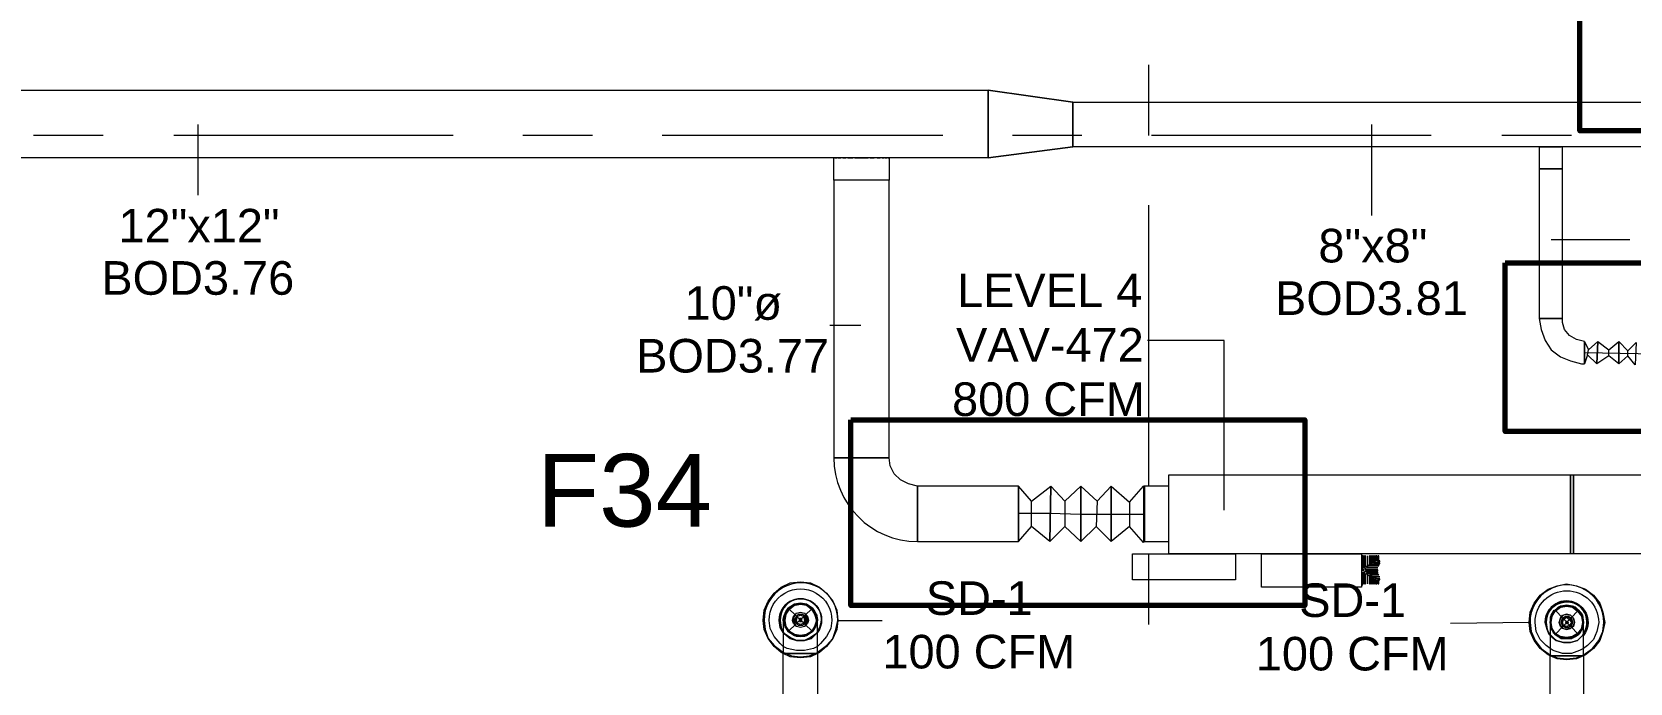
# Model space of a CAD drawing. Header units: metres. Extents: x 39 to 278, y -7 to 151.
# Drawn here: x 68.8 to 76.06, y 13.63 to 16.58 of the extents above; entities that cross this region are included whole.
import ezdxf

# ---------------------------------------------------------------- set-up
doc = ezdxf.new("R2010")
doc.units = ezdxf.units.M
doc.layers.add('HVAC - Ductos', color=5, linetype='Continuous', lineweight=50)
doc.layers.add('PDF_Geometry', color=7, linetype='Continuous', true_color=0xaaaaaa)
doc.layers.add('PDF_Text', color=7, linetype='Continuous')
doc.styles.add('PDF Arial-BoldMT-Identity-H', font='arial.ttf')
doc.styles.add('PDF Helvetica', font='')
doc.styles.get('PDF Helvetica').set_extended_font_data('Helvetica')

msp = doc.modelspace()

# ---------------------------------------------------------------- linework, layer by layer
at = {"layer": 'HVAC - Ductos', "lineweight": 0}
for points in [[(68.6227, 16.3202), (73.1419, 16.3202), (73.1419, 16.0131), (68.6227, 16.0131)], [(73.5269, 16.2652), (73.1419, 16.3202)], [(73.5269, 16.2652), (76.8224, 16.2652), (76.8224, 16.0635), (73.5269, 16.0635)], [(72.6927, 15.9122), (72.6881, 15.9122), (72.6744, 15.9122), (72.6561, 15.9122), (72.6285, 15.9122), (72.6011, 15.9122), (72.5644, 15.9122), (72.5323, 15.9122), (72.5003, 15.9122), (72.4773, 15.9122), (72.4544, 15.9122), (72.4452, 15.9122), (72.4407, 15.9122), (72.4407, 14.6518), (72.4452, 14.6518), (72.4544, 14.6518), (72.4773, 14.6518), (72.5003, 14.6518), (72.5323, 14.6518), (72.5644, 14.6518), (72.6011, 14.6518), (72.6285, 14.6518), (72.6561, 14.6518), (72.6744, 14.6518), (72.6881, 14.6518), (72.6927, 14.6518)], [(75.7498, 15.9627), (75.7452, 15.9627), (75.7407, 15.9627), (75.7315, 15.9627), (75.7223, 15.9627), (75.7086, 15.9627), (75.6995, 15.9627), (75.6857, 15.9627), (75.6719, 15.9627), (75.6628, 15.9627), (75.6536, 15.9627), (75.649, 15.9627), (75.6444, 15.9627), (75.6444, 15.2844), (75.649, 15.2844), (75.6536, 15.2844), (75.6628, 15.2844), (75.6719, 15.2844), (75.6857, 15.2844), (75.6995, 15.2844), (75.7086, 15.2844), (75.7223, 15.2844), (75.7315, 15.2844), (75.7407, 15.2844), (75.7452, 15.2844), (75.7498, 15.2844)], [(73.2794, 14.2714), (73.2794, 14.276), (73.2794, 14.2898), (73.2794, 14.3081), (73.2794, 14.3356), (73.2794, 14.3631), (73.2794, 14.3998), (73.2794, 14.4319), (73.2794, 14.4639), (73.2794, 14.4868), (73.2794, 14.5098), (73.2794, 14.5189), (73.2794, 14.5235), (73.2794, 14.5189), (73.2794, 14.5098), (73.2794, 14.4868), (73.2794, 14.4639), (73.2794, 14.4319), (73.2794, 14.3998), (73.2794, 14.3631), (73.2794, 14.3356), (73.2794, 14.3081), (73.2794, 14.2898), (73.2794, 14.276)], [(73.8523, 14.5235), (73.8523, 14.5143), (73.8523, 14.496), (73.8523, 14.4685), (73.8523, 14.4364), (73.8523, 14.3952), (73.8523, 14.3585), (73.8523, 14.3219), (73.8523, 14.2943), (73.8523, 14.276), (73.8523, 14.2714), (73.9623, 14.2714), (73.9623, 14.276), (73.9623, 14.2852), (73.9623, 14.3081), (73.9623, 14.331), (73.9623, 14.3631), (73.9623, 14.3952), (73.9623, 14.4273), (73.9623, 14.4593), (73.9623, 14.4823), (73.9623, 14.5052), (73.9623, 14.5189), (73.9623, 14.5235), (73.8523, 14.5235), (73.8477, 14.5235), (73.8477, 14.5189), (73.8477, 14.5006), (73.8477, 14.4685), (73.8477, 14.4364), (73.8477, 14.3952), (73.8477, 14.3585), (73.8477, 14.3219), (73.8477, 14.2943), (73.8477, 14.276), (73.8477, 14.2668), (73.8523, 14.2714), (73.8523, 14.276), (73.8523, 14.2943), (73.8523, 14.3219), (73.8523, 14.3585), (73.8523, 14.3952), (73.8523, 14.4364), (73.8523, 14.4685), (73.8523, 14.496), (73.8523, 14.5143)], [(73.8523, 14.5235), (73.8523, 14.5189), (73.8523, 14.5052), (73.8523, 14.4823), (73.8523, 14.4593), (73.8523, 14.4273), (73.8523, 14.3952), (73.8523, 14.3631), (73.8523, 14.331), (73.8523, 14.3081), (73.8523, 14.2852), (73.8523, 14.276), (73.8523, 14.2714), (73.8523, 14.276), (73.8523, 14.2852), (73.8523, 14.3081), (73.8523, 14.331), (73.8523, 14.3631), (73.8523, 14.3952), (73.8523, 14.4273), (73.8523, 14.4593), (73.8523, 14.4823), (73.8523, 14.5052), (73.8523, 14.5189)], [(73.9623, 14.5739), (75.7865, 14.5739), (75.7865, 14.2164), (73.9623, 14.2164)], [(75.7865, 14.5739), (75.8003, 14.5739), (75.8003, 14.2164), (75.7865, 14.2164)], [(76.3824, 14.2164), (75.8003, 14.2164), (75.8003, 14.5739), (76.3824, 14.5739)], [(73.7973, 14.0972), (73.7973, 14.2164), (74.2648, 14.2164), (74.2648, 14.0972)], [(74.384, 14.0652), (74.384, 14.2164), (74.8378, 14.2164), (74.8378, 14.0652)], [(74.8378, 14.1431), (74.8469, 14.1477), (74.8469, 14.1431), (74.8469, 14.1385)], [(72.3535, 13.8864), (72.3398, 13.8635), (72.3169, 13.8498), (72.2894, 13.8452), (72.2619, 13.8498), (72.239, 13.8635), (72.2253, 13.8864), (72.2207, 13.9139), (72.2253, 13.9414), (72.239, 13.9643), (72.2619, 13.9827), (72.2894, 13.9872), (72.3169, 13.9827), (72.3398, 13.9643), (72.3535, 13.9414), (72.3627, 13.9139)], [(72.3215, 13.9002), (72.3077, 13.8864), (72.2894, 13.8819), (72.2711, 13.8864), (72.2573, 13.9002), (72.2527, 13.9139), (72.2573, 13.9323), (72.2711, 13.946), (72.2894, 13.9506), (72.3077, 13.946), (72.3215, 13.9323), (72.3261, 13.9139)], [(72.3169, 13.9002), (72.3077, 13.8864), (72.2894, 13.8819), (72.2711, 13.8864), (72.2619, 13.9002), (72.2573, 13.9139), (72.2619, 13.9323), (72.2711, 13.946), (72.2894, 13.9506), (72.3077, 13.946), (72.3169, 13.9323), (72.3215, 13.9139)], [(72.3123, 13.9002), (72.2985, 13.891), (72.2803, 13.891), (72.2711, 13.9002), (72.2619, 13.9139), (72.2711, 13.9323), (72.2803, 13.9414), (72.2985, 13.9414), (72.3123, 13.9323), (72.3169, 13.9139)], [(72.3077, 13.9002), (72.2985, 13.891), (72.2803, 13.891), (72.2711, 13.9002), (72.2665, 13.9139), (72.2711, 13.9323), (72.2803, 13.9414), (72.2985, 13.9414), (72.3077, 13.9323), (72.3123, 13.9139)], [(72.3031, 13.9002), (72.2894, 13.8956), (72.2757, 13.9002), (72.2711, 13.9139), (72.2757, 13.9323), (72.2894, 13.9368), (72.3031, 13.9323), (72.3077, 13.9139)], [(75.8415, 13.8864), (75.8323, 13.8681), (75.8232, 13.8543), (75.8049, 13.8406), (75.7865, 13.836), (75.7682, 13.8314), (75.7498, 13.836), (75.7315, 13.8406), (75.7178, 13.8543), (75.7041, 13.8681), (75.6995, 13.8864), (75.6949, 13.9048), (75.6995, 13.9231), (75.7041, 13.9414), (75.7178, 13.9598), (75.7315, 13.9689), (75.7498, 13.9781), (75.7682, 13.9781), (75.7865, 13.9781), (75.8049, 13.9689), (75.8232, 13.9598), (75.8323, 13.9414), (75.8415, 13.9231), (75.8415, 13.9048)], [(75.8369, 13.8773), (75.8186, 13.8543), (75.7957, 13.8406), (75.7682, 13.836), (75.7407, 13.8406), (75.7178, 13.8543), (75.7041, 13.8773), (75.6995, 13.9048), (75.7041, 13.9323), (75.7178, 13.9552), (75.7407, 13.9735), (75.7682, 13.9781), (75.7957, 13.9735), (75.8186, 13.9552), (75.8369, 13.9323), (75.8415, 13.9048)], [(75.7452, 13.9781), (75.7407, 13.9781), (75.7361, 13.9735), (75.7407, 13.9781)], [(75.7407, 13.9231), (75.7361, 13.9048), (75.7407, 13.9231), (75.7498, 13.9368), (75.7682, 13.9414), (75.7865, 13.9368), (75.8003, 13.9231), (75.8049, 13.9048), (75.8003, 13.9231), (75.7865, 13.9368), (75.7682, 13.9414), (75.7544, 13.9368)], [(72.1931, 13.9139), (72.1977, 13.8819), (72.2115, 13.8589), (72.1977, 13.8819)], [(72.2207, 13.8864), (72.2115, 13.9139), (72.2161, 13.9093), (72.2161, 13.8956), (72.2253, 13.8773), (72.2344, 13.8635)], [(72.2161, 13.8543), (72.2435, 13.836), (72.2711, 13.8222), (72.3077, 13.8222), (72.3353, 13.836), (72.3627, 13.8543), (72.3398, 13.8314), (72.3077, 13.8222), (72.2711, 13.8222), (72.2435, 13.8314), (72.2161, 13.8543), (72.2115, 13.8589), (72.2161, 13.8543), (72.2115, 13.8635)], [(72.3673, 13.8635), (72.3627, 13.8543), (72.3353, 13.836), (72.3077, 13.8222), (72.2711, 13.8222), (72.2435, 13.836), (72.2161, 13.8543), (72.2435, 13.8314), (72.2711, 13.8222), (72.3077, 13.8222), (72.3398, 13.8314), (72.3627, 13.8543), (72.3673, 13.8589), (72.3627, 13.8543)], [(72.2894, 13.8406), (72.3169, 13.8452), (72.3444, 13.8635), (72.3581, 13.8864), (72.3444, 13.8635), (72.3169, 13.8452), (72.2894, 13.8406), (72.2619, 13.8452)], [(72.2848, 13.9185), (72.2848, 13.9139), (72.2848, 13.9231), (72.294, 13.9231), (72.294, 13.9139), (72.294, 13.9185)], [(72.294, 13.9093), (72.294, 13.9139), (72.294, 13.9093), (72.2848, 13.9093), (72.2848, 13.9139), (72.2848, 13.9093)], [(75.6719, 13.9048), (75.6811, 13.8727), (75.6903, 13.8498), (75.6811, 13.8727)], [(75.7682, 13.8314), (75.7407, 13.836), (75.7178, 13.8498), (75.6995, 13.8773), (75.7178, 13.8543), (75.7407, 13.836), (75.7682, 13.8314), (75.8003, 13.836)], [(75.8003, 13.891), (75.8049, 13.9048), (75.8003, 13.8864), (75.7865, 13.8773), (75.7682, 13.8727), (75.7498, 13.8773), (75.7407, 13.8864), (75.7361, 13.9048), (75.7407, 13.891), (75.7544, 13.8773), (75.7682, 13.8727), (75.7865, 13.8773)], [(75.7498, 13.9185), (75.7452, 13.9048), (75.7498, 13.9231), (75.7636, 13.9323), (75.7773, 13.9323), (75.7911, 13.9231), (75.7957, 13.9048), (75.7911, 13.9185), (75.7773, 13.9277), (75.7636, 13.9277)], [(75.7911, 13.891), (75.7957, 13.9048), (75.7911, 13.891), (75.7773, 13.8819), (75.7636, 13.8819), (75.7498, 13.891), (75.7452, 13.9048), (75.7498, 13.891), (75.7636, 13.8819), (75.7773, 13.8819)], [(75.7819, 13.891), (75.7682, 13.8864), (75.7544, 13.891), (75.7498, 13.9048), (75.7544, 13.9185), (75.7682, 13.9277), (75.7819, 13.9185), (75.7911, 13.9048)], [(75.7728, 13.9093), (75.7682, 13.9093), (75.7636, 13.9048), (75.7682, 13.9093), (75.7728, 13.9093), (75.7773, 13.9048), (75.7728, 13.9002), (75.7682, 13.9002), (75.7636, 13.9048), (75.7682, 13.9002), (75.7728, 13.9002), (75.7728, 13.9048)], [(75.6995, 13.8452), (75.7223, 13.8222), (75.7544, 13.8131), (75.7865, 13.8131), (75.8186, 13.8222), (75.8415, 13.8452), (75.8461, 13.8543), (75.8415, 13.8452), (75.8186, 13.8222), (75.7865, 13.8131), (75.7544, 13.8131), (75.7223, 13.8222), (75.6995, 13.8452), (75.6903, 13.8543)], [(75.8415, 13.8452), (75.8186, 13.8222), (75.7865, 13.8131), (75.7544, 13.8131), (75.7223, 13.8222), (75.6949, 13.8452), (75.6903, 13.8498), (75.6949, 13.8452), (75.7223, 13.8222), (75.7544, 13.8131), (75.7865, 13.8131), (75.8186, 13.8222), (75.8415, 13.8452), (75.8461, 13.8452)]]:
    msp.add_lwpolyline(points, close=True, dxfattribs=at)
for points in [[(73.1419, 16.0131), (73.1419, 16.3202)], [(73.5269, 16.2652), (73.5269, 16.0635)], [(69.5531, 16.1644), (69.5531, 15.8435)], [(74.8836, 16.1644), (74.8836, 15.7518)], [(73.1419, 16.0131), (73.5269, 16.0635), (73.1419, 16.0131)], [(75.6444, 16.0635), (75.6444, 15.9627), (75.649, 15.9627), (75.6536, 15.9627), (75.6628, 15.9627), (75.6719, 15.9627), (75.6857, 15.9627), (75.6995, 15.9627), (75.7086, 15.9627), (75.7223, 15.9627), (75.7315, 15.9627), (75.7407, 15.9627), (75.7452, 15.9627), (75.7498, 15.9627), (75.7498, 16.0635)], [(75.649, 16.0635), (75.6536, 16.0635), (75.6628, 16.0635), (75.6719, 16.0635), (75.6857, 16.0635), (75.6995, 16.0635), (75.7086, 16.0635), (75.7223, 16.0635), (75.7315, 16.0635), (75.7407, 16.0635), (75.7452, 16.0635)], [(72.4407, 16.0131), (72.4407, 16.0131)], [(72.6881, 16.0131), (72.6927, 16.0131), (72.6927, 15.9122), (72.6881, 15.9122), (72.6744, 15.9122), (72.6561, 15.9122), (72.6285, 15.9122), (72.6011, 15.9122), (72.5644, 15.9122), (72.5323, 15.9122), (72.5003, 15.9122), (72.4773, 15.9122), (72.4544, 15.9122), (72.4452, 15.9122), (72.4407, 15.9122), (72.4407, 16.0131)], [(72.4452, 16.0131), (72.4498, 16.0131), (72.4544, 16.0131)], [(72.459, 16.0131), (72.4681, 16.0131), (72.4727, 16.0131)], [(72.4819, 16.0131), (72.4865, 16.0131), (72.4957, 16.0131)], [(72.5048, 16.0131), (72.5094, 16.0131), (72.5277, 16.0131)], [(72.5369, 16.0131), (72.5644, 16.0131), (72.5965, 16.0131)], [(72.6057, 16.0131), (72.6194, 16.0131), (72.624, 16.0131)], [(72.6377, 16.0131), (72.6469, 16.0131), (72.6515, 16.0131)], [(72.6607, 16.0131), (72.6653, 16.0131), (72.6699, 16.0131)], [(72.6744, 16.0131), (72.679, 16.0131), (72.6835, 16.0131)], [(75.6995, 15.6418), (76.0569, 15.6418)], [(72.5644, 15.2523), (72.4223, 15.2523)], [(75.8507, 15.1789), (75.814, 15.1881), (75.7819, 15.2064), (75.759, 15.2339), (75.7498, 15.266), (75.7498, 15.2844), (75.7452, 15.2844), (75.7407, 15.2844), (75.7315, 15.2844), (75.7223, 15.2844), (75.7086, 15.2844), (75.6995, 15.2844), (75.6857, 15.2844), (75.6719, 15.2844), (75.6628, 15.2844), (75.6536, 15.2844), (75.649, 15.2844), (75.6444, 15.2844), (75.6536, 15.2339), (75.6719, 15.1835), (75.6995, 15.1423), (75.7407, 15.1102), (75.7865, 15.0918), (75.8369, 15.0781), (75.8507, 15.0781), (75.8507, 15.0827), (75.8507, 15.0872), (75.8507, 15.0964), (75.8507, 15.1056), (75.8507, 15.1194), (75.8507, 15.1285), (75.8507, 15.1423), (75.8507, 15.156), (75.8507, 15.1652), (75.8507, 15.1744), (75.8507, 15.1789), (75.8507, 15.1744), (75.8507, 15.1652), (75.8507, 15.156), (75.8507, 15.1423), (75.8507, 15.1285), (75.8507, 15.1194), (75.8507, 15.1056), (75.8507, 15.0964), (75.8507, 15.0872), (75.8507, 15.0827)], [(74.2144, 14.4135), (74.2144, 15.1835), (73.8661, 15.1835)], [(75.8644, 15.1194), (75.8507, 15.0781), (75.8507, 15.1789), (75.869, 15.1423), (75.9103, 15.1789), (75.9057, 15.0781), (75.8644, 15.1194), (75.869, 15.1423)], [(75.9607, 15.1148), (75.9057, 15.0781), (75.9103, 15.1789), (75.9607, 15.1423), (76.0065, 15.1789), (76.0065, 15.0781), (75.9607, 15.1148), (75.9607, 15.1423)], [(76.0478, 15.1148), (76.0065, 15.0781), (76.0065, 15.1789), (76.0478, 15.1377), (76.0845, 15.1744), (76.0799, 15.0735), (76.0478, 15.1148), (76.0478, 15.1377)], [(77.299, 15.046), (77.0561, 15.0506), (76.8132, 15.0689), (76.5748, 15.0872), (76.3319, 15.1102), (76.0936, 15.1239), (75.8507, 15.1285)], [(73.339, 14.4548), (73.4261, 14.5235), (73.4215, 14.2714), (73.339, 14.3402), (73.339, 14.4548), (73.2794, 14.5235), (72.8211, 14.5235), (72.8211, 14.5189), (72.8211, 14.5098), (72.8211, 14.4868), (72.8211, 14.4639), (72.8211, 14.4319), (72.8211, 14.3998), (72.8211, 14.3631), (72.8211, 14.3356), (72.8211, 14.3081), (72.8211, 14.2898), (72.8211, 14.276), (72.8211, 14.2714), (73.2794, 14.2714), (73.2794, 14.5235), (73.2794, 14.2714), (73.339, 14.3402)], [(73.4903, 14.4548), (73.5636, 14.5235), (73.5636, 14.2714), (73.4903, 14.3402), (73.4215, 14.2714), (73.4261, 14.5235), (73.4903, 14.4548), (73.4903, 14.3402)], [(73.6369, 14.4548), (73.7011, 14.5235), (73.7011, 14.2714), (73.6323, 14.3402), (73.5636, 14.2714), (73.5636, 14.5235), (73.6369, 14.4548), (73.6323, 14.3402)], [(73.7836, 14.4502), (73.8477, 14.5235), (73.8477, 14.2668), (73.7836, 14.3402), (73.7011, 14.2714), (73.7011, 14.5235), (73.7836, 14.4502), (73.7836, 14.3402)], [(73.8477, 14.5235), (73.8477, 14.5189), (73.8477, 14.5006), (73.8477, 14.4685), (73.8477, 14.4364), (73.8477, 14.3952), (73.8477, 14.3585), (73.8477, 14.3219), (73.8477, 14.2943), (73.8477, 14.276), (73.8477, 14.2668)], [(73.2794, 14.3998), (73.4215, 14.3998), (73.5636, 14.3952), (73.7057, 14.3952), (73.8477, 14.3952)], [(74.8378, 14.0743), (74.8423, 14.0743), (74.8423, 14.1339), (74.8423, 14.0789), (74.8469, 14.0789), (74.8469, 14.1339), (74.8515, 14.1293), (74.8515, 14.0789), (74.8561, 14.0789), (74.8561, 14.1248), (74.8653, 14.1248), (74.8653, 14.0789), (74.8653, 14.1202), (74.8745, 14.1156), (74.8745, 14.0789), (74.8791, 14.0789), (74.8791, 14.1156), (74.8836, 14.111), (74.8836, 14.0789), (74.8882, 14.0789), (74.8882, 14.111), (74.8928, 14.1064), (74.8928, 14.0789), (74.8973, 14.0789), (74.8973, 14.1018), (74.9019, 14.1018), (74.9019, 14.0789), (74.9065, 14.0789), (74.9065, 14.0972), (74.9111, 14.0926), (74.9111, 14.0789), (74.9157, 14.0789), (74.9157, 14.0972), (74.9111, 14.0972), (74.9202, 14.0972), (74.9202, 14.1018), (74.9065, 14.1018), (74.8928, 14.111), (74.9202, 14.111), (74.8882, 14.111), (74.8745, 14.1202), (74.9157, 14.1202), (74.9111, 14.1248), (74.8699, 14.1248), (74.8607, 14.1293), (74.9111, 14.1293), (74.9111, 14.1339), (74.8515, 14.1339), (74.8561, 14.1385), (74.9111, 14.1385), (74.9111, 14.1431), (74.8561, 14.1431), (74.8561, 14.1477), (74.8515, 14.1523), (74.9111, 14.1523), (74.8607, 14.1523), (74.8699, 14.1614), (74.9111, 14.1614), (74.9157, 14.1614), (74.9157, 14.166), (74.8745, 14.166), (74.8882, 14.1706), (74.9202, 14.1706), (74.9202, 14.1752), (74.8928, 14.1752), (74.9065, 14.1798), (74.9202, 14.1798), (74.9202, 14.1843), (74.9111, 14.1843), (74.9157, 14.1889), (74.9157, 14.2073), (74.9111, 14.2073), (74.9111, 14.1889), (74.9065, 14.1843), (74.9065, 14.2073), (74.9019, 14.2073), (74.9019, 14.1843), (74.8973, 14.1798), (74.8973, 14.2073), (74.8928, 14.2073), (74.8928, 14.1798), (74.8882, 14.1752), (74.8882, 14.2073), (74.8836, 14.2073), (74.8836, 14.1706), (74.8791, 14.166), (74.8791, 14.2073), (74.8745, 14.2073), (74.8745, 14.166), (74.8653, 14.1614), (74.8653, 14.2073), (74.8653, 14.1614), (74.8561, 14.1569), (74.8561, 14.2073), (74.8515, 14.2073), (74.8515, 14.1569), (74.8469, 14.1523), (74.8469, 14.2073), (74.8423, 14.2073), (74.8423, 14.1477), (74.8423, 14.2073), (74.8378, 14.2073)], [(72.2115, 12.4977), (72.2115, 13.7627), (72.2023, 13.7673), (72.1702, 13.7947), (72.1427, 13.8314), (72.1244, 13.8727), (72.1198, 13.9139), (72.1244, 13.9598), (72.1427, 14.001), (72.1702, 14.0377), (72.2023, 14.0652), (72.2435, 14.0835), (72.2894, 14.0881), (72.3353, 14.0835), (72.3765, 14.0652), (72.4085, 14.0377), (72.4361, 14.001), (72.4544, 13.9598), (72.459, 13.9139), (72.4544, 13.8727), (72.4361, 13.8314), (72.4085, 13.7947), (72.3765, 13.7673), (72.3673, 13.7627), (72.3673, 12.4977)], [(75.6949, 12.4793), (75.6949, 13.7535), (75.6857, 13.7581), (75.649, 13.7856), (75.6215, 13.8222), (75.6032, 13.8635), (75.5986, 13.9048), (75.6032, 13.9506), (75.6215, 13.9918), (75.649, 14.0285), (75.6857, 14.056), (75.7269, 14.0698), (75.7682, 14.0789), (75.814, 14.0698), (75.8553, 14.056), (75.8919, 14.0285), (75.9194, 13.9918), (75.9332, 13.9506), (75.9424, 13.9048), (75.9332, 13.8635), (75.9194, 13.8222), (75.8919, 13.7856), (75.8553, 13.7581), (75.8461, 13.7535), (75.8461, 12.4793)], [(72.2253, 13.946), (72.239, 13.9689), (72.2573, 13.9827), (72.2619, 13.9872), (72.2894, 13.9918), (72.3169, 13.9872), (72.2894, 13.9918), (72.2619, 13.9872), (72.2344, 13.9689), (72.2207, 13.946), (72.2115, 13.9139), (72.2161, 13.9368), (72.2253, 13.9552), (72.2344, 13.9689), (72.2527, 13.9827), (72.2711, 13.9872), (72.2894, 13.9918), (72.3077, 13.9872), (72.3261, 13.9827), (72.3444, 13.9689), (72.3535, 13.9552), (72.3627, 13.9368), (72.3673, 13.9139), (72.3627, 13.9093)], [(72.2115, 13.9185), (72.2161, 13.9368), (72.2207, 13.9414), (72.2207, 13.946), (72.2253, 13.9552), (72.2344, 13.9689), (72.2527, 13.9827), (72.2573, 13.9827), (72.2619, 13.9872), (72.2711, 13.9872), (72.2894, 13.9918), (72.3077, 13.9872), (72.3169, 13.9872), (72.3215, 13.9827)], [(72.3215, 13.9827), (72.3444, 13.9689), (72.3581, 13.946), (72.3581, 13.9414), (72.3627, 13.9139), (72.3627, 13.9368), (72.3535, 13.9506), (72.3398, 13.9689), (72.3261, 13.9781), (72.3077, 13.9872), (72.2894, 13.9872), (72.2711, 13.9872), (72.2527, 13.9781), (72.239, 13.9689), (72.2253, 13.9506), (72.2207, 13.9368), (72.2161, 13.9139), (72.2115, 13.9139), (72.2115, 13.9185)], [(72.2115, 13.9139), (72.2207, 13.9414)], [(72.2207, 13.8819), (72.2207, 13.8864), (72.2207, 13.891), (72.2161, 13.9139), (72.2207, 13.9414), (72.2207, 13.946), (72.2344, 13.9689), (72.2573, 13.9827)], [(72.2207, 13.9414), (72.2207, 13.946)], [(72.2253, 13.9552), (72.2253, 13.9552)], [(72.2573, 13.9827), (72.2619, 13.9872)], [(72.2665, 13.9827), (72.2894, 13.9872), (72.3169, 13.9827)], [(72.3673, 13.9139), (72.3581, 13.946), (72.3444, 13.9689), (72.3169, 13.9872), (72.3215, 13.9827), (72.3398, 13.9689), (72.3535, 13.946)], [(72.3169, 13.9872), (72.3215, 13.9827), (72.3261, 13.9827), (72.3444, 13.9689), (72.3535, 13.9552), (72.3581, 13.946), (72.3627, 13.9414), (72.3581, 13.946)], [(72.3535, 13.9552), (72.3535, 13.9552)], [(72.3627, 13.9093), (72.3673, 13.9139), (72.3627, 13.9368), (72.3581, 13.9414)], [(72.3627, 13.9414), (72.3673, 13.9185)], [(72.3627, 13.9368), (72.3627, 13.9368)], [(75.8003, 13.836), (75.8232, 13.8543), (75.8415, 13.8773), (75.8461, 13.9048), (75.8415, 13.9277), (75.8369, 13.946), (75.8232, 13.9598), (75.8095, 13.9735), (75.7911, 13.9781), (75.7682, 13.9827), (75.7498, 13.9781), (75.7315, 13.9735), (75.7178, 13.9598), (75.7041, 13.946), (75.6949, 13.9277), (75.6949, 13.9048), (75.6949, 13.9002), (75.6949, 13.8864), (75.7041, 13.8681), (75.7178, 13.8498), (75.7315, 13.8406), (75.7498, 13.8314), (75.7682, 13.8314), (75.7911, 13.8314), (75.8095, 13.8406), (75.8232, 13.8498), (75.8369, 13.8681), (75.8415, 13.8864), (75.8461, 13.9002), (75.8461, 13.9048), (75.8415, 13.8773), (75.8232, 13.8498), (75.8003, 13.836), (75.7957, 13.836), (75.7682, 13.8314), (75.7452, 13.836), (75.7407, 13.836), (75.7361, 13.836)], [(75.6995, 13.8727), (75.6995, 13.8773), (75.6995, 13.8819), (75.6949, 13.9048), (75.6995, 13.9323), (75.6995, 13.9368), (75.6949, 13.9048), (75.6995, 13.9323)], [(75.7407, 13.9781), (75.7178, 13.9598), (75.6995, 13.9368), (75.7132, 13.9598)], [(75.6995, 13.9368), (75.6995, 13.9323), (75.6995, 13.9368), (75.7041, 13.946), (75.7178, 13.9598), (75.7315, 13.9735), (75.7407, 13.9735)], [(75.7041, 13.9368), (75.7178, 13.9598), (75.7407, 13.9735), (75.7407, 13.9781), (75.7682, 13.9827), (75.8003, 13.9781), (75.8232, 13.9598), (75.8415, 13.9368), (75.8461, 13.9048), (75.8415, 13.9323), (75.8369, 13.9368), (75.8232, 13.9598), (75.8003, 13.9735), (75.7957, 13.9781), (75.7682, 13.9827), (75.7452, 13.9781)], [(75.7178, 13.9598), (75.7361, 13.9735)], [(75.7407, 13.9781), (75.7498, 13.9781), (75.7682, 13.9827), (75.7911, 13.9781), (75.7957, 13.9781), (75.8003, 13.9781), (75.8003, 13.9735), (75.8095, 13.9735), (75.8232, 13.9598), (75.8369, 13.946), (75.8369, 13.9368), (75.8415, 13.9368), (75.8415, 13.9323), (75.8415, 13.9277), (75.8461, 13.9048), (75.8461, 13.9002)], [(75.7452, 13.9735), (75.7682, 13.9781), (75.7957, 13.9735)], [(75.7498, 13.9781), (75.7498, 13.9781)], [(75.7957, 13.9781), (75.8003, 13.9781), (75.8003, 13.9735)], [(75.8003, 13.9735), (75.8232, 13.9598), (75.8369, 13.9368)], [(75.8369, 13.9368), (75.8415, 13.9368), (75.8415, 13.9323)], [(72.2115, 13.9139), (72.2115, 13.9139)], [(72.2115, 13.9139), (72.2207, 13.8864)], [(72.2115, 13.9139), (72.2115, 13.9093), (72.2115, 13.891), (72.2115, 13.8635), (72.2115, 13.8268), (72.2115, 13.781), (72.2115, 13.7627), (72.2161, 13.7627), (72.2253, 13.7627), (72.2344, 13.7627), (72.2527, 13.7627), (72.2711, 13.7627), (72.2894, 13.7627), (72.3077, 13.7627), (72.3261, 13.7627), (72.3444, 13.7627), (72.3535, 13.7627), (72.3627, 13.7627), (72.3673, 13.7627), (72.3673, 13.8085), (72.3673, 13.8452), (72.3673, 13.8819), (72.3673, 13.9048), (72.3673, 13.9139)], [(72.3627, 13.9139), (72.3627, 13.8956), (72.3535, 13.8773), (72.3398, 13.8635), (72.3261, 13.8543), (72.3077, 13.8452), (72.2894, 13.8406), (72.2711, 13.8452), (72.2527, 13.8543), (72.239, 13.8635), (72.2253, 13.8773), (72.2207, 13.8956), (72.2161, 13.9139)], [(72.2161, 13.9139), (72.2161, 13.9093)], [(72.2207, 13.8864), (72.2344, 13.8635)], [(72.2573, 13.8498), (72.239, 13.8635), (72.2253, 13.8864)], [(72.3581, 13.891), (72.3627, 13.9093), (72.3627, 13.8956), (72.3535, 13.8773), (72.3444, 13.8635), (72.3261, 13.8498), (72.3077, 13.8406), (72.2894, 13.8406), (72.2711, 13.8406), (72.2527, 13.8498), (72.2344, 13.8635), (72.2619, 13.8452), (72.2573, 13.8452)], [(72.2344, 13.8635), (72.2619, 13.8452)], [(72.3535, 13.8864), (72.3398, 13.8635), (72.3215, 13.8498)], [(72.3673, 13.9139), (72.3581, 13.8864), (72.3673, 13.9139)], [(72.3627, 13.891), (72.3581, 13.8864), (72.3581, 13.8819)], [(72.3627, 13.9139), (72.3627, 13.9139)], [(72.3673, 13.7673), (72.3719, 13.7719), (72.4085, 13.7993), (72.4361, 13.8314), (72.4498, 13.8727), (72.459, 13.9139), (72.6607, 13.9139)], [(75.5986, 13.9048), (75.2411, 13.9002)], [(75.6995, 13.9323), (75.6949, 13.9277), (75.6949, 13.9048), (75.6949, 13.9002)], [(75.6949, 13.9048), (75.6949, 13.9048)], [(75.6949, 13.9048), (75.6995, 13.8773), (75.6949, 13.9048)], [(75.6949, 13.9048), (75.6949, 13.9002), (75.6949, 13.8819), (75.6949, 13.8498), (75.6949, 13.8131), (75.6949, 13.7719), (75.6949, 13.7535), (75.7041, 13.7535), (75.7178, 13.7535), (75.7315, 13.7535), (75.7498, 13.7535), (75.7682, 13.7535), (75.7911, 13.7535), (75.8095, 13.7535), (75.8232, 13.7535), (75.8369, 13.7535), (75.8415, 13.7535), (75.8461, 13.7535), (75.8461, 13.7993), (75.8461, 13.836), (75.8461, 13.8681), (75.8461, 13.891), (75.8461, 13.9048)], [(75.7407, 13.8406), (75.7178, 13.8543), (75.7041, 13.8773)], [(75.8369, 13.8773), (75.8232, 13.8543), (75.8003, 13.8406)], [(75.8369, 13.9323), (75.8415, 13.9048), (75.8369, 13.8819)], [(75.8415, 13.8819), (75.8415, 13.8773), (75.8369, 13.8727)], [(75.8461, 13.9048), (75.8461, 13.9048)], [(72.3673, 13.7947), (72.349, 13.7856), (72.3077, 13.7765), (72.2711, 13.7765), (72.2298, 13.7856), (72.2115, 13.7947)], [(72.2619, 13.8452), (72.2619, 13.8452)], [(72.3215, 13.8452), (72.3169, 13.8452), (72.2894, 13.8406), (72.2665, 13.8452)], [(72.3169, 13.8452), (72.3169, 13.8452)], [(75.8003, 13.836), (75.8003, 13.836)], [(72.3673, 13.7627), (72.3353, 13.7489), (72.2894, 13.7443), (72.2435, 13.7489), (72.2115, 13.7627)], [(72.3673, 13.7627), (72.3627, 13.7627), (72.3535, 13.7627), (72.3444, 13.7627), (72.3261, 13.7627), (72.3077, 13.7627), (72.2894, 13.7627), (72.2711, 13.7627), (72.2527, 13.7627), (72.2344, 13.7627), (72.2253, 13.7627), (72.2161, 13.7627), (72.2115, 13.7627)], [(72.2161, 13.7673), (72.2481, 13.7535), (72.2894, 13.7489), (72.3307, 13.7535), (72.3673, 13.7673)], [(75.8461, 13.7856), (75.8278, 13.7765), (75.7911, 13.7627), (75.7498, 13.7627), (75.7086, 13.7765), (75.6949, 13.7856)], [(75.6949, 13.7581), (75.7269, 13.7443), (75.7682, 13.7397), (75.814, 13.7443), (75.8461, 13.7581)], [(75.8461, 13.7535), (75.814, 13.7397), (75.7682, 13.7352), (75.7269, 13.7397), (75.6949, 13.7535)], [(75.8461, 13.7535), (75.8415, 13.7535), (75.8369, 13.7535), (75.8232, 13.7535), (75.8095, 13.7535), (75.7911, 13.7535), (75.7682, 13.7535), (75.7498, 13.7535), (75.7315, 13.7535), (75.7178, 13.7535), (75.7041, 13.7535), (75.6949, 13.7535)]]:
    msp.add_lwpolyline(points, dxfattribs=at)
for points in [[(72.8211, 14.2714), (72.8211, 14.276), (72.8211, 14.2898), (72.8211, 14.3081), (72.8211, 14.3356), (72.8211, 14.3631), (72.8211, 14.3998), (72.8211, 14.4319), (72.8211, 14.4639), (72.8211, 14.4868), (72.8211, 14.5098), (72.8211, 14.5189), (72.8211, 14.5235), (72.7799, 14.5327), (72.7431, 14.551), (72.7157, 14.5785), (72.6973, 14.6152), (72.6927, 14.6518), (72.6881, 14.6518), (72.6744, 14.6518), (72.6561, 14.6518), (72.6285, 14.6518), (72.6011, 14.6518), (72.5644, 14.6518), (72.5323, 14.6518), (72.5003, 14.6518), (72.4773, 14.6518), (72.4544, 14.6518), (72.4452, 14.6518), (72.4407, 14.6518, 0.41213)], [(72.3857, 13.9139, 1.017952), (72.1931, 13.9139, -1.389573), (72.3673, 13.8589), (72.3811, 13.8819), (72.3857, 13.9139), (72.3765, 13.8819), (72.3673, 13.8635, 1.4037), (72.1977, 13.9139), (72.2023, 13.8819), (72.2115, 13.8635, -1.374119)], [(75.8644, 13.9048, 1.010266), (75.6719, 13.9048, -1.404423), (75.8461, 13.8452), (75.8599, 13.8727), (75.8644, 13.9048), (75.8599, 13.8727), (75.8461, 13.8543, 1.352466), (75.6765, 13.9048), (75.6811, 13.8727), (75.6903, 13.8543, -1.315293)]]:
    msp.add_lwpolyline(points, format="xyb", close=True, dxfattribs=at)
for points in [[(72.459, 13.9139, 1.014006), (72.1244, 13.9139), (72.129, 13.8727), (72.1427, 13.8314), (72.1702, 13.7993), (72.2069, 13.7719), (72.2115, 13.7673)], [(72.2115, 13.7947), (72.1977, 13.8085), (72.1702, 13.8406), (72.1519, 13.8773), (72.1473, 13.9139, -1.008105), (72.4315, 13.9139), (72.4269, 13.8773), (72.4085, 13.8406), (72.3811, 13.8085), (72.3673, 13.7947)], [(75.8461, 13.7581), (75.8553, 13.7627), (75.8874, 13.7856), (75.9148, 13.8222), (75.9332, 13.8635), (75.9378, 13.9048, 1.013803), (75.6032, 13.9048), (75.6078, 13.8635), (75.6261, 13.8222), (75.6536, 13.7856), (75.6857, 13.7627), (75.6949, 13.7581)], [(75.6949, 13.7856), (75.6765, 13.7993), (75.649, 13.8268), (75.6307, 13.8635), (75.6261, 13.9048, -0.994864), (75.9148, 13.9048), (75.9057, 13.8635), (75.8919, 13.8268), (75.8644, 13.7993), (75.8461, 13.7856)]]:
    msp.add_lwpolyline(points, format="xyb", dxfattribs=at)
at = {"layer": 'PDF_Geometry', "color": 232, "lineweight": 70, "true_color": 0xe91e64}
for points in [[(75.8299, 18.3117), (76.8244, 18.3117), (76.8244, 16.1348), (75.8299, 16.1348)], [(75.4908, 15.5368), (77.7441, 15.5368), (77.7441, 14.7714), (75.4908, 14.7714)], [(72.5182, 14.8237), (74.5801, 14.8237), (74.5801, 13.9819), (72.5182, 13.9819)]]:
    msp.add_lwpolyline(points, close=True, dxfattribs=at)
at = {"layer": 'PDF_Geometry', "lineweight": 0}
for points in [[(73.8707, 16.4348), (73.8707, 16.114)], [(69.1223, 16.114), (68.806, 16.114)], [(70.7127, 16.114), (69.4431, 16.114)], [(71.3452, 16.114), (71.029, 16.114)], [(72.9357, 16.114), (71.6615, 16.114)], [(73.5681, 16.114), (73.2519, 16.114)], [(75.1541, 16.114), (73.8845, 16.114)], [(75.7911, 16.114), (75.4748, 16.114)], [(73.8707, 15.7977), (73.8707, 14.5281)], [(73.8707, 14.2118), (73.8707, 13.8956)]]:
    msp.add_lwpolyline(points, dxfattribs=at)
at = {"layer": 'PDF_Geometry', "color": 8, "lineweight": 0, "true_color": 0x808080}
for points in [[(72.349, 13.9598), (72.3123, 13.9872), (72.2665, 13.9872), (72.2298, 13.9598), (72.2115, 13.9139), (72.2298, 13.8727), (72.2665, 13.8452), (72.3123, 13.8452), (72.349, 13.8727), (72.3673, 13.9139)], [(75.8323, 13.9506), (75.7911, 13.9781), (75.7452, 13.9781), (75.7086, 13.9506), (75.6949, 13.9048), (75.7086, 13.8589), (75.7452, 13.8314), (75.7911, 13.8314), (75.8323, 13.8589), (75.8461, 13.9048)]]:
    msp.add_lwpolyline(points, close=True, dxfattribs=at)
for points in [[(72.2344, 13.9689), (72.3444, 13.8635)], [(72.3444, 13.9689), (72.2344, 13.8635)], [(75.7178, 13.9598), (75.8232, 13.8498)], [(75.8232, 13.9598), (75.7178, 13.8498)]]:
    msp.add_lwpolyline(points, dxfattribs=at)

# ---------------------------------------------------------------- texts
at = {"layer": 'PDF_Text', "lineweight": 0, "char_height": 0.15247, "attachment_point": 4, "style": 'PDF Helvetica'}
for s, insert in [('12"x12"', (69.1921, 15.705)), ('8"x8"', (74.6419, 15.6133)), ('BOD3.76', (69.1142, 15.4667)), ('LEVEL 4', (73.001, 15.4117)), ('10"ø', (71.7634, 15.3521)), ('BOD3.81', (74.4448, 15.375)), ('VAV-472', (72.9964, 15.1641)), ('BOD3.77', (71.5434, 15.1137)), ('800 CFM', (72.9781, 14.9166)), ('SD-1', (72.8589, 14.0137)), ('SD-1', (74.5548, 14.0045)), ('100 CFM', (72.6618, 13.7708)), ('100 CFM', (74.3577, 13.7616))]:
    msp.add_mtext(s, dxfattribs=dict(at, insert=insert))
at = {"layer": 'PDF_Text', "color": 232, "lineweight": 70, "true_color": 0xe91e64, "insert": (71.0935, 14.5019), "char_height": 0.33001, "attachment_point": 4, "style": 'PDF Arial-BoldMT-Identity-H'}
msp.add_mtext('F34', dxfattribs=at)

doc.saveas('drawing.dxf')
